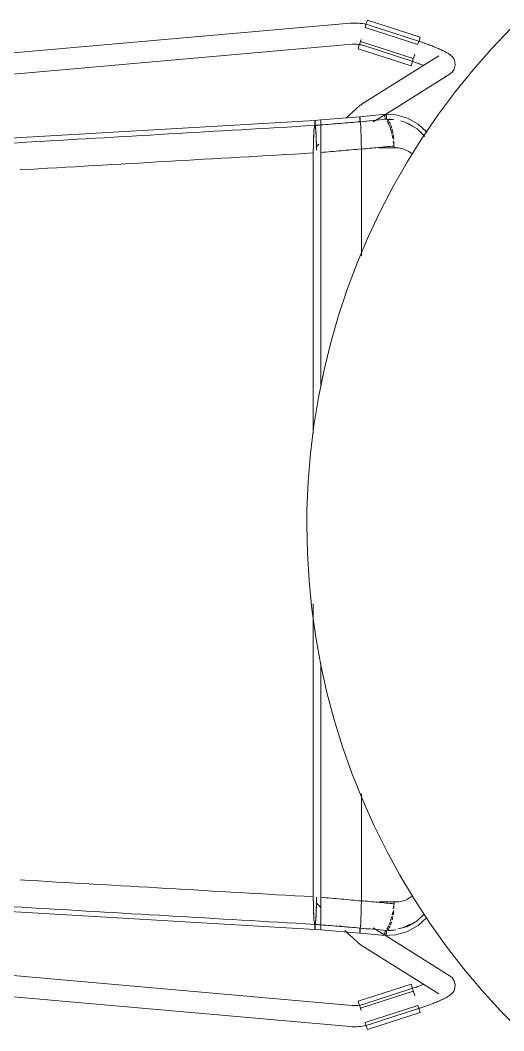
# Model space of a CAD drawing. Header units: millimetres. Extents: x 155927 to 295199, y -4084 to 97293.
# Drawn here: x 208250 to 208524, y 12019 to 12592 of the extents above; entities that cross this region are included whole.
import ezdxf

# ---------------------------------------------------------------- set-up
doc = ezdxf.new("R2010")
doc.units = ezdxf.units.MM
doc.header["$MEASUREMENT"] = 0
doc.layers.add('I-FURN', color=8, linetype='CONTINUOUS', lineweight=9)

msp = doc.modelspace()

# ---------------------------------------------------------------- linework, layer by layer
at = {"layer": 'I-FURN'}
for p, q in [((208437.05, 12590.59), (207993.72, 12551.64)), ((208437.1, 12590.6), (208437.05, 12590.59)), ((208438.24, 12590.67), (208437.1, 12590.6)), ((208439.38, 12590.7), (208438.24, 12590.67)), ((208440.52, 12590.69), (208439.38, 12590.7)), ((208441.66, 12590.62), (208440.52, 12590.69)), ((208442.8, 12590.52), (208441.66, 12590.62)), ((208443.93, 12590.36), (208442.8, 12590.52)), ((208445.05, 12590.17), (208443.93, 12590.36)), ((208446.17, 12589.92), (208445.05, 12590.17)), ((208445.42, 12588.26), (208475.43, 12578.57)), ((208445.46, 12588.38), (208446.1, 12590.35)), ((208446.1, 12590.35), (208446.73, 12592.31)), ((208447.28, 12589.64), (208446.17, 12589.92)), ((208446.73, 12592.31), (208476.74, 12582.62)), ((208448.37, 12589.31), (208447.28, 12589.64)), ((208475.18, 12580.59), (208448.37, 12589.31)), ((208528.42, 12587.81), (208517.37, 12576.23)), ((208476.74, 12582.62), (208476.11, 12580.66)), ((208013.6, 12541.34), (208438.1, 12578.64)), ((208438.1, 12578.64), (208438.76, 12578.68)), ((208438.76, 12578.68), (208439.42, 12578.7)), ((208439.42, 12578.7), (208440.08, 12578.69)), ((208440.08, 12578.69), (208440.74, 12578.66)), ((208440.74, 12578.66), (208441.4, 12578.6)), ((208441.4, 12578.6), (208442.06, 12578.51)), ((208441.51, 12576.15), (208442.14, 12578.1)), ((208441.51, 12576.15), (208471.52, 12566.46)), ((208442.06, 12578.51), (208442.71, 12578.4)), ((208442.14, 12578.1), (208442.78, 12580.07)), ((208442.71, 12578.4), (208443.36, 12578.26)), ((208472.83, 12570.5), (208442.82, 12580.19)), ((208442.85, 12580.29), (208443.23, 12581.45)), ((208443.36, 12578.26), (208444, 12578.09)), ((208444, 12578.09), (208444.63, 12577.9)), ((208444.63, 12577.9), (208444.66, 12577.89)), ((208444.66, 12577.89), (208471.47, 12569.18)), ((208475.64, 12580.44), (208475.18, 12580.59)), ((208476.11, 12580.66), (208475.47, 12578.69)), ((208476.38, 12580.2), (208475.64, 12580.44)), ((208477.11, 12579.95), (208476.38, 12580.2)), ((208477.85, 12579.7), (208477.11, 12579.95)), ((208478.57, 12579.45), (208477.85, 12579.7)), ((208479.3, 12579.2), (208478.57, 12579.45)), ((208480.01, 12578.95), (208479.3, 12579.2)), ((208480.72, 12578.69), (208480.01, 12578.95)), ((208481.42, 12578.44), (208480.72, 12578.69)), ((208482.11, 12578.18), (208481.42, 12578.44)), ((208482.78, 12577.93), (208482.11, 12578.18)), ((208483.45, 12577.68), (208482.78, 12577.93)), ((208484.1, 12577.42), (208483.45, 12577.68)), ((208484.74, 12577.17), (208484.1, 12577.42)), ((208485.37, 12576.92), (208484.74, 12577.17)), ((208485.98, 12576.67), (208485.37, 12576.92)), ((208486.57, 12576.42), (208485.98, 12576.67)), ((208487.15, 12576.18), (208486.57, 12576.42)), ((208487.72, 12575.94), (208487.15, 12576.18)), ((208517.37, 12576.23), (208506.81, 12564.22)), ((208487.33, 12572.1), (208443.75, 12544.8)), ((208472.94, 12570.87), (208473.66, 12573.08)), ((208488.26, 12575.7), (208487.72, 12575.94)), ((208488.79, 12575.46), (208488.26, 12575.7)), ((208489.3, 12575.22), (208488.79, 12575.46)), ((208489.79, 12574.99), (208489.3, 12575.22)), ((208490.26, 12574.76), (208489.79, 12574.99)), ((208490.72, 12574.53), (208490.26, 12574.76)), ((208491.16, 12574.3), (208490.72, 12574.53)), ((208491.58, 12574.07), (208491.16, 12574.3)), ((208491.99, 12573.84), (208491.58, 12574.07)), ((208492.39, 12573.61), (208491.99, 12573.84)), ((208492.79, 12573.36), (208492.39, 12573.61)), ((208493.17, 12573.11), (208492.79, 12573.36)), ((208493.56, 12572.83), (208493.17, 12573.11)), ((208493.97, 12572.52), (208493.56, 12572.83)), ((208494.39, 12572.15), (208493.97, 12572.52)), ((208494.86, 12571.68), (208494.39, 12572.15)), ((208495.38, 12571.06), (208494.86, 12571.68)), ((208495.94, 12570.14), (208495.38, 12571.06)), ((208471.8, 12569.07), (208471.47, 12569.18)), ((208472.15, 12568.41), (208471.52, 12566.46)), ((208472.49, 12568.85), (208471.8, 12569.07)), ((208472.79, 12570.39), (208472.15, 12568.41)), ((208473.18, 12568.62), (208472.49, 12568.85)), ((208473.87, 12568.38), (208473.18, 12568.62)), ((208474.55, 12568.15), (208473.87, 12568.38)), ((208475.22, 12567.91), (208474.55, 12568.15)), ((208475.89, 12567.68), (208475.22, 12567.91)), ((208476.54, 12567.44), (208475.89, 12567.68)), ((208477.19, 12567.21), (208476.54, 12567.44)), ((208477.83, 12566.97), (208477.19, 12567.21)), ((208478.45, 12566.74), (208477.83, 12566.97)), ((208496.46, 12568.76), (208495.94, 12570.14)), ((208496.05, 12564.56), (208496.64, 12566.79)), ((208496.64, 12566.79), (208496.46, 12568.76)), ((208456.94, 12538.9), (208493.7, 12561.93)), ((208494.83, 12562.83), (208493.7, 12561.93)), ((208494.83, 12562.83), (208496.05, 12564.56)), ((208506.81, 12564.22), (208496.73, 12551.79)), ((208496.73, 12551.79), (208487.15, 12538.97)), ((208440.3, 12541.98), (208439.96, 12541.68)), ((208440.62, 12542.26), (208440.3, 12541.98)), ((208440.93, 12542.54), (208440.62, 12542.26)), ((208441.22, 12542.79), (208440.93, 12542.54)), ((208441.5, 12543.04), (208441.22, 12542.79)), ((208441.77, 12543.27), (208441.5, 12543.04)), ((208442.02, 12543.48), (208441.77, 12543.27)), ((208442.26, 12543.68), (208442.02, 12543.48)), ((208442.49, 12543.87), (208442.26, 12543.68)), ((208442.72, 12544.05), (208442.49, 12543.87)), ((208442.94, 12544.23), (208442.72, 12544.05)), ((208443.17, 12544.4), (208442.94, 12544.23)), ((208443.42, 12544.58), (208443.17, 12544.4)), ((208443.75, 12544.8), (208443.42, 12544.58)), ((208442.48, 12537.55), (208420.28, 12535.72)), ((208435.44, 12537.52), (208434.97, 12537.08)), ((208435.9, 12537.95), (208435.44, 12537.52)), ((208436.36, 12538.37), (208435.9, 12537.95)), ((208436.8, 12538.79), (208436.36, 12538.37)), ((208437.24, 12539.19), (208436.8, 12538.79)), ((208437.66, 12539.58), (208437.24, 12539.19)), ((208438.08, 12539.96), (208437.66, 12539.58)), ((208438.48, 12540.33), (208438.08, 12539.96)), ((208438.87, 12540.69), (208438.48, 12540.33)), ((208439.25, 12541.03), (208438.87, 12540.69)), ((208439.61, 12541.36), (208439.25, 12541.03)), ((208439.96, 12541.68), (208439.61, 12541.36)), ((208442.39, 12536.62), (208442.38, 12536.17)), ((208442.38, 12536.17), (208442.39, 12536.62)), ((208442.38, 12536.17), (208442.38, 12535.68)), ((208442.38, 12535.68), (208442.38, 12536.17)), ((208442.41, 12537.01), (208442.39, 12536.62)), ((208442.39, 12536.62), (208442.41, 12537)), ((208442.43, 12537.3), (208442.41, 12537.01)), ((208442.41, 12537), (208442.43, 12537.29)), ((208442.46, 12537.49), (208442.43, 12537.3)), ((208442.43, 12537.29), (208442.46, 12537.48)), ((208442.48, 12537.55), (208442.46, 12537.49)), ((208442.46, 12537.48), (208442.48, 12537.55)), ((208456.97, 12538.97), (208442.48, 12537.55)), ((208442.48, 12537.55), (208442.51, 12537.48)), ((208442.51, 12537.48), (208442.48, 12537.55)), ((208442.53, 12537.29), (208442.51, 12537.48)), ((208442.55, 12537), (208442.53, 12537.29)), ((208442.53, 12537.29), (208442.55, 12536.99)), ((208442.57, 12536.61), (208442.55, 12537)), ((208442.55, 12536.99), (208442.57, 12536.61)), ((208442.58, 12536.16), (208442.57, 12536.61)), ((208442.57, 12536.61), (208442.58, 12536.15)), ((208442.59, 12535.67), (208442.58, 12536.16)), ((208442.58, 12536.15), (208442.59, 12535.66)), ((208450.12, 12534.63), (208456.57, 12538.67)), ((208456.08, 12538.85), (208462.99, 12538.56)), ((208462.99, 12538.56), (208469.51, 12536.69)), ((208469.51, 12536.69), (208475.52, 12533.3)), ((208487.15, 12538.97), (208478.1, 12525.78)), ((208416.92, 12535.45), (208085.01, 12516.16)), ((208416.61, 12531.72), (208416.42, 12529.97)), ((208416.82, 12532.61), (208416.61, 12531.72)), ((208416.82, 12534.07), (208416.81, 12533.58)), ((208416.81, 12533.58), (208416.81, 12533.08)), ((208416.81, 12533.08), (208416.82, 12532.61)), ((208416.83, 12534.52), (208416.82, 12534.07)), ((208416.85, 12534.9), (208416.83, 12534.52)), ((208416.87, 12535.19), (208416.85, 12534.9)), ((208416.89, 12535.38), (208416.87, 12535.19)), ((208416.92, 12535.45), (208416.89, 12535.38)), ((208416.92, 12535.45), (208420.28, 12535.72)), ((208416.95, 12535.38), (208416.92, 12535.45)), ((208416.98, 12535.19), (208416.95, 12535.38)), ((208417, 12534.89), (208416.98, 12535.19)), ((208417.02, 12534.51), (208417, 12534.89)), ((208417.03, 12534.06), (208417.02, 12534.51)), ((208417.02, 12532.6), (208417.03, 12533.07)), ((208417.23, 12531.7), (208417.02, 12532.6)), ((208417.03, 12533.57), (208417.03, 12534.06)), ((208417.03, 12533.07), (208417.03, 12533.57)), ((208417.42, 12529.95), (208417.23, 12531.7)), ((208420.25, 12530.23), (208420.26, 12531.98)), ((208420.26, 12531.98), (208420.25, 12530.23)), ((208420.27, 12534.78), (208420.28, 12535.17)), ((208420.28, 12535.17), (208420.27, 12534.79)), ((208420.27, 12534.79), (208420.27, 12534.34)), ((208420.27, 12534.33), (208420.27, 12534.78)), ((208420.27, 12534.34), (208420.27, 12533.84)), ((208420.27, 12533.84), (208420.27, 12534.33)), ((208420.27, 12533.34), (208420.27, 12533.84)), ((208420.27, 12533.84), (208420.27, 12533.35)), ((208420.27, 12533.35), (208420.27, 12532.88)), ((208420.27, 12532.88), (208420.27, 12533.34)), ((208420.28, 12535.65), (208420.28, 12535.72)), ((208420.28, 12535.72), (208420.28, 12535.65)), ((208420.28, 12535.66), (208420.28, 12535.72)), ((208420.28, 12535.72), (208420.28, 12535.65)), ((208420.29, 12535.18), (208420.29, 12535.47)), ((208420.29, 12535.46), (208420.29, 12535.17)), ((208420.29, 12534.79), (208420.29, 12535.18)), ((208420.29, 12535.17), (208420.29, 12534.79)), ((208420.29, 12534.79), (208420.29, 12534.34)), ((208420.29, 12534.34), (208420.29, 12534.79)), ((208420.29, 12534.34), (208420.29, 12533.85)), ((208420.29, 12533.85), (208420.29, 12534.34)), ((208420.29, 12533.85), (208420.29, 12533.35)), ((208420.29, 12533.35), (208420.29, 12533.85)), ((208420.29, 12533.35), (208420.29, 12532.88)), ((208420.29, 12532.88), (208420.29, 12533.35)), ((208420.29, 12532.88), (208420.3, 12531.99)), ((208420.3, 12532), (208420.29, 12532.88)), ((208420.32, 12530.25), (208420.3, 12532)), ((208420.3, 12531.99), (208420.32, 12530.25)), ((208442.38, 12535.18), (208442.39, 12534.71)), ((208442.39, 12534.71), (208442.38, 12535.18)), ((208442.57, 12534.7), (208442.58, 12535.17)), ((208442.58, 12535.17), (208442.57, 12534.7)), ((208442.57, 12534.7), (208442.77, 12533.81)), ((208442.77, 12533.81), (208442.57, 12534.7)), ((208442.58, 12535.17), (208442.59, 12535.67)), ((208442.59, 12535.66), (208442.58, 12535.17)), ((208442.77, 12533.81), (208442.94, 12532.09)), ((208442.95, 12532.07), (208442.77, 12533.81)), ((208442.95, 12532.07), (208443.1, 12529.64)), ((208443.1, 12529.59), (208442.95, 12532.07)), ((208469.11, 12533.98), (208474.94, 12530.62)), ((208474.94, 12530.62), (208479.45, 12526.31)), ((208475.52, 12533.3), (208480.67, 12528.56)), ((208416.26, 12527.47), (208416.13, 12524.34)), ((208416.42, 12529.97), (208416.26, 12527.47)), ((208417.59, 12527.46), (208417.42, 12529.95)), ((208417.71, 12524.34), (208417.59, 12527.46)), ((208420.23, 12527.73), (208420.25, 12530.23)), ((208420.25, 12530.23), (208420.23, 12527.73)), ((208420.23, 12524.6), (208420.23, 12527.73)), ((208420.23, 12527.73), (208420.23, 12524.61)), ((208420.33, 12527.75), (208420.32, 12530.25)), ((208420.32, 12530.24), (208420.33, 12527.75)), ((208420.34, 12524.61), (208420.33, 12527.75)), ((208420.33, 12527.74), (208420.34, 12524.61)), ((208420.34, 12524.61), (208420.34, 12521.05)), ((208420.34, 12521.05), (208420.34, 12524.61)), ((208443.1, 12529.6), (208443.21, 12526.56)), ((208443.21, 12526.49), (208443.1, 12529.59)), ((208443.21, 12526.5), (208443.28, 12523.06)), ((208443.28, 12523.06), (208443.21, 12526.49)), ((208478.1, 12525.78), (208469.58, 12512.24)), ((208416.06, 12520.78), (208416.03, 12516.99)), ((208416.13, 12524.34), (208416.06, 12520.78)), ((208419.2, 12521.95), (208417.67, 12520.48)), ((208417.79, 12520.79), (208417.71, 12524.34)), ((208417.81, 12518.53), (208417.79, 12520.79)), ((208420.22, 12517.27), (208420.22, 12521.05)), ((208420.22, 12521.05), (208420.22, 12517.27)), ((208420.34, 12517.26), (208420.34, 12521.05)), ((208420.34, 12521.04), (208420.34, 12517.26)), ((208443.31, 12519.2), (208443.29, 12522.96)), ((208443.29, 12522.96), (208443.31, 12519.32)), ((208443.31, 12458.71), (208443.31, 12519.2)), ((208443.31, 12519.2), (208443.31, 12458.71)), ((208463.11, 12519.91), (208453.35, 12519.91)), ((208461.86, 12520.9), (208461.86, 12519.85)), ((208416.03, 12516.99), (208416.03, 12357.89)), ((208416.03, 12357.89), (208416.03, 12516.99)), ((208420.34, 12517.26), (208420.34, 12384.26)), ((208420.34, 12384.26), (208420.34, 12517.26)), ((208469.58, 12512.24), (208461.61, 12498.37)), ((208461.61, 12498.37), (208454.19, 12484.19)), ((208454.19, 12484.19), (208447.36, 12469.73)), ((208447.36, 12469.73), (208441.1, 12455)), ((208441.1, 12455), (208435.44, 12440.04)), ((208435.44, 12440.04), (208430.39, 12424.86)), ((208430.39, 12424.86), (208425.94, 12409.49)), ((208425.94, 12409.49), (208422.11, 12393.95)), ((208422.11, 12393.95), (208418.91, 12378.28)), ((208418.91, 12378.28), (208416.34, 12362.49)), ((208416.34, 12362.49), (208414.39, 12346.61)), ((208414.39, 12346.61), (208413.09, 12330.66)), ((208413.09, 12330.66), (208412.43, 12314.68)), ((208412.43, 12314.68), (208412.33, 12306.04)), ((208412.33, 12306.04), (208412.65, 12290.05)), ((208412.65, 12290.05), (208413.61, 12274.08)), ((208413.61, 12274.08), (208415.21, 12258.16)), ((208416.03, 12261.36), (208416.03, 12095.09)), ((208416.03, 12095.09), (208416.03, 12261.36)), ((208415.21, 12258.16), (208417.44, 12242.31)), ((208417.44, 12242.31), (208420.31, 12226.57)), ((208420.31, 12226.57), (208423.8, 12210.96)), ((208420.34, 12227.65), (208420.34, 12094.83)), ((208420.34, 12094.83), (208420.34, 12227.65)), ((208423.8, 12210.96), (208427.91, 12195.5)), ((208427.91, 12195.5), (208432.64, 12180.21)), ((208432.64, 12180.21), (208437.97, 12165.13)), ((208437.97, 12165.13), (208443.91, 12150.27)), ((208443.31, 12092.88), (208443.31, 12153.44)), ((208443.31, 12153.44), (208443.31, 12092.88)), ((208443.91, 12150.27), (208450.43, 12135.67)), ((208450.43, 12135.67), (208457.53, 12121.33)), ((208457.53, 12121.33), (208465.2, 12107.29)), ((208465.2, 12107.29), (208473.43, 12093.57)), ((208416.92, 12076.64), (208085.01, 12095.92)), ((208416.03, 12095.09), (208416.06, 12091.31)), ((208417.79, 12091.3), (208417.82, 12094.98)), ((208420.34, 12094.83), (208420.34, 12091.04)), ((208420.34, 12091.04), (208420.34, 12094.83)), ((208416.06, 12091.31), (208416.13, 12087.74)), ((208417.67, 12091.6), (208420.34, 12089.03)), ((208417.71, 12087.75), (208417.79, 12091.3)), ((208420.23, 12087.48), (208420.22, 12091.04)), ((208420.22, 12091.03), (208420.23, 12087.48)), ((208420.34, 12091.04), (208420.34, 12087.47)), ((208420.34, 12087.47), (208420.34, 12091.04)), ((208443.28, 12089.03), (208443.21, 12085.59)), ((208443.21, 12085.59), (208443.28, 12089.02)), ((208443.29, 12089.12), (208443.31, 12092.88)), ((208443.31, 12092.76), (208443.29, 12089.12)), ((208453.35, 12092.18), (208463.11, 12092.18)), ((208461.86, 12092.23), (208461.86, 12091.18)), ((208473.43, 12093.57), (208482.2, 12080.18)), ((208416.13, 12087.74), (208416.26, 12084.61)), ((208416.26, 12084.61), (208416.42, 12082.11)), ((208417.42, 12082.13), (208417.59, 12084.63)), ((208417.59, 12084.63), (208417.71, 12087.75)), ((208420.25, 12081.86), (208420.23, 12084.36)), ((208420.23, 12084.35), (208420.25, 12081.85)), ((208420.33, 12084.34), (208420.32, 12081.84)), ((208420.32, 12081.83), (208420.33, 12084.34)), ((208420.34, 12087.47), (208420.33, 12084.34)), ((208420.33, 12084.34), (208420.34, 12087.47)), ((208443.1, 12082.49), (208443.21, 12085.59)), ((208443.21, 12085.52), (208443.1, 12082.49)), ((208474.94, 12081.47), (208479.16, 12085.49)), ((208475.52, 12078.78), (208480.52, 12083.39)), ((208416.42, 12082.11), (208416.61, 12080.36)), ((208416.61, 12080.36), (208416.82, 12079.47)), ((208416.82, 12079.47), (208416.81, 12079)), ((208416.81, 12079), (208416.81, 12078.5)), ((208416.81, 12078.5), (208416.82, 12078.01)), ((208416.82, 12078.01), (208416.83, 12077.56)), ((208416.83, 12077.56), (208416.85, 12077.18)), ((208417, 12077.19), (208417.02, 12077.57)), ((208417.02, 12079.48), (208417.23, 12080.38)), ((208417.03, 12079.01), (208417.02, 12079.48)), ((208417.02, 12077.57), (208417.03, 12078.02)), ((208417.03, 12078.51), (208417.03, 12079.01)), ((208417.03, 12078.02), (208417.03, 12078.51)), ((208417.23, 12080.38), (208417.42, 12082.13)), ((208420.26, 12080.11), (208420.25, 12081.86)), ((208420.25, 12081.85), (208420.26, 12080.1)), ((208420.27, 12078.74), (208420.27, 12079.21)), ((208420.27, 12079.21), (208420.27, 12078.74)), ((208420.27, 12078.24), (208420.27, 12078.74)), ((208420.27, 12078.74), (208420.27, 12078.24)), ((208420.27, 12077.75), (208420.27, 12078.24)), ((208420.27, 12078.24), (208420.27, 12077.75)), ((208420.27, 12077.3), (208420.27, 12077.75)), ((208420.27, 12077.75), (208420.27, 12077.3)), ((208420.3, 12080.09), (208420.29, 12079.2)), ((208420.29, 12079.2), (208420.3, 12080.09)), ((208420.29, 12079.2), (208420.29, 12078.73)), ((208420.29, 12078.73), (208420.29, 12079.2)), ((208420.29, 12078.73), (208420.29, 12078.23)), ((208420.29, 12078.23), (208420.29, 12078.73)), ((208420.29, 12078.23), (208420.29, 12077.74)), ((208420.29, 12077.74), (208420.29, 12078.23)), ((208420.29, 12077.74), (208420.29, 12077.29)), ((208420.29, 12077.29), (208420.29, 12077.74)), ((208420.32, 12081.83), (208420.3, 12080.09)), ((208420.3, 12080.09), (208420.32, 12081.83)), ((208431.52, 12078.27), (208431.02, 12078.75)), ((208442.77, 12078.27), (208442.57, 12077.39)), ((208442.57, 12077.38), (208442.77, 12078.27)), ((208442.77, 12078.27), (208442.95, 12080.01)), ((208442.94, 12079.99), (208442.77, 12078.27)), ((208442.95, 12080.01), (208443.1, 12082.49)), ((208443.1, 12082.45), (208442.95, 12080.01)), ((208469.11, 12078.1), (208474.94, 12081.47)), ((208469.51, 12075.39), (208475.52, 12078.78)), ((208482.2, 12080.18), (208491.49, 12067.16)), ((208416.85, 12077.18), (208416.87, 12076.89)), ((208416.87, 12076.89), (208416.89, 12076.7)), ((208416.89, 12076.7), (208416.92, 12076.64)), ((208416.92, 12076.64), (208416.95, 12076.7)), ((208416.92, 12076.63), (208420.28, 12076.37)), ((208416.95, 12076.7), (208416.98, 12076.89)), ((208416.98, 12076.89), (208417, 12077.19)), ((208420.28, 12076.92), (208420.27, 12077.3)), ((208420.27, 12077.3), (208420.28, 12076.91)), ((208420.28, 12076.62), (208420.28, 12076.92)), ((208420.28, 12076.91), (208420.28, 12076.62)), ((208420.29, 12076.62), (208420.28, 12076.43)), ((208420.28, 12076.43), (208420.28, 12076.62)), ((208420.28, 12076.62), (208420.28, 12076.43)), ((208420.28, 12076.43), (208420.29, 12076.61)), ((208420.28, 12076.43), (208420.28, 12076.37)), ((208420.28, 12076.37), (208420.28, 12076.43)), ((208420.28, 12076.43), (208420.28, 12076.36)), ((208420.28, 12076.36), (208420.28, 12076.43)), ((208442.48, 12074.54), (208420.28, 12076.36)), ((208420.29, 12077.29), (208420.29, 12076.91)), ((208420.29, 12076.91), (208420.29, 12077.29)), ((208420.29, 12076.91), (208420.29, 12076.62)), ((208420.29, 12076.61), (208420.29, 12076.91)), ((208434.49, 12075.45), (208434.01, 12075.91)), ((208434.97, 12075), (208434.49, 12075.45)), ((208435.44, 12074.56), (208434.97, 12075)), ((208435.9, 12074.13), (208435.44, 12074.56)), ((208436.36, 12073.71), (208435.9, 12074.13)), ((208436.8, 12073.29), (208436.36, 12073.71)), ((208437.24, 12072.89), (208436.8, 12073.29)), ((208437.66, 12072.5), (208437.24, 12072.89)), ((208438.08, 12072.12), (208437.66, 12072.5)), ((208438.48, 12071.75), (208438.08, 12072.12)), ((208438.87, 12071.4), (208438.48, 12071.75)), ((208442.39, 12077.37), (208442.38, 12076.9)), ((208442.38, 12076.9), (208442.39, 12077.37)), ((208442.38, 12076.9), (208442.38, 12076.4)), ((208442.38, 12076.4), (208442.38, 12076.9)), ((208442.38, 12076.4), (208442.38, 12075.91)), ((208442.38, 12075.91), (208442.38, 12076.4)), ((208442.38, 12075.91), (208442.39, 12075.46)), ((208442.39, 12075.46), (208442.38, 12075.91)), ((208442.41, 12075.08), (208442.43, 12074.78)), ((208442.43, 12074.79), (208442.41, 12075.08)), ((208442.46, 12074.6), (208442.43, 12074.79)), ((208442.43, 12074.78), (208442.46, 12074.6)), ((208442.46, 12074.6), (208442.48, 12074.53)), ((208442.48, 12074.54), (208442.46, 12074.6)), ((208442.51, 12074.61), (208442.48, 12074.54)), ((208442.48, 12074.53), (208442.51, 12074.6)), ((208456.97, 12073.11), (208442.48, 12074.53)), ((208442.51, 12074.6), (208442.53, 12074.79)), ((208442.53, 12074.79), (208442.55, 12075.09)), ((208442.55, 12075.09), (208442.53, 12074.8)), ((208442.57, 12075.48), (208442.55, 12075.09)), ((208442.55, 12075.09), (208442.57, 12075.47)), ((208442.57, 12077.39), (208442.58, 12076.92)), ((208442.58, 12076.91), (208442.57, 12077.38)), ((208442.58, 12075.93), (208442.57, 12075.48)), ((208442.57, 12075.47), (208442.58, 12075.92)), ((208442.58, 12076.92), (208442.59, 12076.42)), ((208442.59, 12076.42), (208442.58, 12076.91)), ((208442.58, 12075.92), (208442.59, 12076.42)), ((208442.59, 12076.42), (208442.58, 12075.93)), ((208456.57, 12073.41), (208450.12, 12077.45)), ((208456.08, 12073.23), (208462.99, 12073.52)), ((208493.7, 12050.15), (208456.94, 12073.18)), ((208462.99, 12073.52), (208469.51, 12075.39)), ((208438.1, 12033.45), (208013.75, 12070.73)), ((208439.25, 12071.05), (208438.87, 12071.4)), ((208439.61, 12070.72), (208439.25, 12071.05)), ((208439.96, 12070.41), (208439.61, 12070.72)), ((208440.3, 12070.11), (208439.96, 12070.41)), ((208440.62, 12069.82), (208440.3, 12070.11)), ((208440.93, 12069.55), (208440.62, 12069.82)), ((208441.22, 12069.29), (208440.93, 12069.55)), ((208441.5, 12069.05), (208441.22, 12069.29)), ((208441.77, 12068.82), (208441.5, 12069.05)), ((208442.02, 12068.6), (208441.77, 12068.82)), ((208442.26, 12068.4), (208442.02, 12068.6)), ((208442.49, 12068.21), (208442.26, 12068.4)), ((208442.72, 12068.03), (208442.49, 12068.21)), ((208442.94, 12067.86), (208442.72, 12068.03)), ((208443.17, 12067.68), (208442.94, 12067.86)), ((208443.42, 12067.5), (208443.17, 12067.68)), ((208443.75, 12067.28), (208443.42, 12067.5)), ((208443.75, 12067.28), (208487.33, 12039.98)), ((208491.49, 12067.16), (208501.3, 12054.52)), ((207993.72, 12060.44), (208437.05, 12021.49)), ((208494.83, 12049.25), (208493.7, 12050.15)), ((208494.83, 12049.25), (208496.05, 12047.52)), ((208501.3, 12054.52), (208511.61, 12042.29)), ((208471.52, 12045.62), (208441.51, 12035.93)), ((208471.52, 12045.62), (208472.15, 12043.67)), ((208472.49, 12043.24), (208471.8, 12043.01)), ((208472.15, 12043.67), (208472.79, 12041.7)), ((208473.18, 12043.47), (208472.49, 12043.24)), ((208473.87, 12043.7), (208473.18, 12043.47)), ((208474.55, 12043.93), (208473.87, 12043.7)), ((208475.22, 12044.17), (208474.55, 12043.93)), ((208475.89, 12044.4), (208475.22, 12044.17)), ((208476.54, 12044.64), (208475.89, 12044.4)), ((208477.19, 12044.87), (208476.54, 12044.64)), ((208477.83, 12045.11), (208477.19, 12044.87)), ((208478.45, 12045.34), (208477.83, 12045.11)), ((208496.46, 12043.32), (208495.94, 12041.94)), ((208496.05, 12047.52), (208496.64, 12045.3)), ((208496.64, 12045.3), (208496.46, 12043.32)), ((208442.82, 12031.89), (208472.83, 12041.58)), ((208471.47, 12042.9), (208444.65, 12034.19)), ((208471.8, 12043.01), (208471.47, 12042.9)), ((208473.66, 12039), (208472.86, 12041.48)), ((208490.72, 12037.55), (208490.26, 12037.32)), ((208491.16, 12037.78), (208490.72, 12037.55)), ((208491.58, 12038.01), (208491.16, 12037.78)), ((208491.99, 12038.24), (208491.58, 12038.01)), ((208492.39, 12038.48), (208491.99, 12038.24)), ((208492.79, 12038.72), (208492.39, 12038.48)), ((208493.17, 12038.98), (208492.79, 12038.72)), ((208493.56, 12039.25), (208493.17, 12038.98)), ((208493.97, 12039.57), (208493.56, 12039.25)), ((208494.39, 12039.93), (208493.97, 12039.57)), ((208494.86, 12040.4), (208494.39, 12039.93)), ((208495.38, 12041.03), (208494.86, 12040.4)), ((208495.94, 12041.94), (208495.38, 12041.03)), ((208511.61, 12042.29), (208522.4, 12030.47)), ((208438.12, 12033.44), (208438.1, 12033.44)), ((208438.78, 12033.4), (208438.12, 12033.44)), ((208439.44, 12033.38), (208438.78, 12033.4)), ((208440.1, 12033.39), (208439.44, 12033.38)), ((208440.77, 12033.43), (208440.1, 12033.39)), ((208441.42, 12033.49), (208440.77, 12033.43)), ((208442.08, 12033.58), (208441.42, 12033.49)), ((208442.14, 12033.98), (208441.51, 12035.93)), ((208442.73, 12033.69), (208442.08, 12033.58)), ((208442.78, 12032.01), (208442.14, 12033.98)), ((208443.38, 12033.83), (208442.73, 12033.69)), ((208443.23, 12030.63), (208442.85, 12031.79)), ((208444.02, 12034), (208443.38, 12033.83)), ((208444.65, 12034.19), (208444.02, 12034)), ((208475.43, 12033.51), (208445.42, 12023.82)), ((208475.64, 12031.64), (208475.18, 12031.49)), ((208475.47, 12033.39), (208476.11, 12031.42)), ((208476.38, 12031.88), (208475.64, 12031.64)), ((208477.11, 12032.13), (208476.38, 12031.88)), ((208477.85, 12032.38), (208477.11, 12032.13)), ((208478.57, 12032.63), (208477.85, 12032.38)), ((208479.3, 12032.88), (208478.57, 12032.63)), ((208480.01, 12033.13), (208479.3, 12032.88)), ((208480.72, 12033.39), (208480.01, 12033.13)), ((208481.42, 12033.64), (208480.72, 12033.39)), ((208482.11, 12033.9), (208481.42, 12033.64)), ((208482.78, 12034.15), (208482.11, 12033.9)), ((208483.45, 12034.41), (208482.78, 12034.15)), ((208484.1, 12034.66), (208483.45, 12034.41)), ((208484.74, 12034.91), (208484.1, 12034.66)), ((208485.37, 12035.16), (208484.74, 12034.91)), ((208485.98, 12035.41), (208485.37, 12035.16)), ((208486.57, 12035.66), (208485.98, 12035.41)), ((208487.15, 12035.9), (208486.57, 12035.66)), ((208487.72, 12036.15), (208487.15, 12035.9)), ((208488.26, 12036.39), (208487.72, 12036.15)), ((208488.79, 12036.62), (208488.26, 12036.39)), ((208489.3, 12036.86), (208488.79, 12036.62)), ((208489.79, 12037.09), (208489.3, 12036.86)), ((208490.26, 12037.32), (208489.79, 12037.09)), ((208476.74, 12029.47), (208446.73, 12019.78)), ((208448.36, 12022.78), (208475.18, 12031.49)), ((208476.11, 12031.42), (208476.74, 12029.47)), ((208522.4, 12030.47), (208533.65, 12019.1)), ((208437.05, 12021.49), (208438.19, 12021.41)), ((208438.19, 12021.41), (208439.33, 12021.38)), ((208439.33, 12021.38), (208440.47, 12021.4)), ((208440.47, 12021.4), (208441.61, 12021.46)), ((208441.61, 12021.46), (208442.75, 12021.56)), ((208442.75, 12021.56), (208443.88, 12021.71)), ((208443.88, 12021.71), (208445, 12021.91)), ((208445, 12021.91), (208446.12, 12022.15)), ((208446.1, 12021.73), (208445.46, 12023.7)), ((208446.73, 12019.78), (208446.1, 12021.73)), ((208446.12, 12022.15), (208447.23, 12022.43)), ((208447.23, 12022.43), (208448.32, 12022.76)), ((208448.32, 12022.76), (208448.36, 12022.78))]:
    msp.add_line(p, q, dxfattribs=at)
for points in [[(208457.53, 12536.14), (208455.09, 12535.9), (208450.14, 12535.42), (208445.1, 12534.94), (208442.57, 12534.7)], [(208457.53, 12536.14), (208457.92, 12535.99), (208458.67, 12535.43), (208459.37, 12534.28), (208459.7, 12533.59)], [(208460.31, 12535.99), (208459.66, 12536.05), (208459.01, 12536.06), (208458.36, 12536.05)], [(208459.06, 12536.1), (208459.89, 12536.09), (208460.71, 12536.05), (208461.53, 12535.97)], [(208084.82, 12513.29), (208140.06, 12516.51), (208250.66, 12522.95), (208361.42, 12529.39), (208416.82, 12532.61)], [(208420.29, 12532.88), (208419.71, 12532.84), (208418.56, 12532.75), (208417.4, 12532.66), (208416.82, 12532.61)], [(208420.27, 12532.88), (208419.73, 12532.83), (208418.65, 12532.74), (208417.56, 12532.65), (208417.02, 12532.61)], [(208420.29, 12532.88), (208424.01, 12533.19), (208431.44, 12533.79), (208438.87, 12534.39), (208442.57, 12534.7)], [(208426.6, 12533.4), (208427.01, 12533.43), (208427.42, 12533.47), (208427.83, 12533.5)], [(208431.44, 12533.8), (208435.09, 12534.1), (208438.74, 12534.41), (208442.39, 12534.71)], [(208449.47, 12535.42), (208447.13, 12535.18), (208444.76, 12534.95), (208442.39, 12534.71)], [(208458.84, 12533.55), (208458.53, 12534.19), (208458.21, 12534.58), (208457.89, 12534.91)], [(208459.8, 12531.13), (208459.54, 12531.94), (208459.25, 12532.75), (208458.96, 12533.31)], [(208459.9, 12533.14), (208460.14, 12532.55), (208460.38, 12531.89), (208460.58, 12531.16)], [(208460.65, 12528.09), (208460.43, 12529.01), (208460.2, 12529.95), (208459.96, 12530.8)], [(208460.76, 12530.48), (208460.95, 12529.74), (208461.11, 12528.94), (208461.26, 12528.11)], [(208461.18, 12525.43), (208461.07, 12526.11), (208460.94, 12526.76), (208460.8, 12527.42)], [(208461.4, 12527.25), (208461.52, 12526.4), (208461.64, 12525.53), (208461.7, 12524.62)], [(208431.84, 12518.29), (208435.66, 12518.63), (208439.49, 12518.98), (208443.31, 12519.32)], [(208461.86, 12520.9), (208458.84, 12520.64), (208452.7, 12520.1), (208446.45, 12519.51), (208443.31, 12519.2)], [(208461.63, 12522.31), (208461.57, 12522.79), (208461.51, 12523.26), (208461.45, 12523.72)], [(208461.77, 12523.69), (208461.82, 12522.78), (208461.86, 12521.85), (208461.86, 12520.9)], [(208461.86, 12519.85), (208462.37, 12519.9), (208462.88, 12519.92), (208463.39, 12519.91)], [(208249.54, 12507.41), (208305, 12510.6), (208360.5, 12513.8), (208416.03, 12516.99)], [(208420.34, 12517.26), (208424.18, 12517.6), (208428.01, 12517.94), (208431.84, 12518.29)], [(208471.75, 12516.74), (208471.8, 12516.7), (208471.84, 12516.67), (208471.89, 12516.63)], [(208416.03, 12095.09), (208360.5, 12098.29), (208304.97, 12101.48), (208249.54, 12104.68)], [(208084.82, 12098.79), (208140.06, 12095.57), (208250.66, 12089.13), (208361.42, 12082.69), (208416.82, 12079.47)], [(208431.84, 12093.79), (208428.01, 12094.14), (208424.18, 12094.48), (208420.34, 12094.83)], [(208443.31, 12092.76), (208439.49, 12093.11), (208435.67, 12093.45), (208431.84, 12093.79)], [(208461.86, 12091.18), (208458.84, 12091.44), (208452.7, 12091.99), (208446.45, 12092.58), (208443.31, 12092.88)], [(208461.45, 12088.35), (208461.51, 12088.82), (208461.57, 12089.29), (208461.62, 12089.77)], [(208461.86, 12091.18), (208461.86, 12090.24), (208461.82, 12089.31), (208461.77, 12088.4)], [(208463.38, 12092.18), (208462.88, 12092.17), (208462.37, 12092.19), (208461.86, 12092.23)], [(208459.95, 12081.4), (208460.2, 12082.2), (208460.43, 12083.08), (208460.65, 12084)], [(208460.8, 12084.66), (208460.94, 12085.31), (208461.08, 12085.97), (208461.2, 12086.66)], [(208461.26, 12083.98), (208461.15, 12083.32), (208461.02, 12082.68), (208460.88, 12082.07)], [(208461.7, 12087.47), (208461.62, 12086.57), (208461.52, 12085.68), (208461.4, 12084.83)], [(208420.29, 12079.2), (208419.71, 12079.25), (208418.56, 12079.34), (208417.4, 12079.43), (208416.82, 12079.47)], [(208417.02, 12079.48), (208417.04, 12078.88), (208417.04, 12077.38), (208416.96, 12076.63), (208416.92, 12076.63)], [(208420.27, 12079.21), (208419.73, 12079.25), (208418.65, 12079.34), (208417.56, 12079.43), (208417.02, 12079.48)], [(208420.29, 12079.2), (208424.01, 12078.9), (208431.44, 12078.29), (208438.87, 12077.69), (208442.57, 12077.39)], [(208459.7, 12078.5), (208459.37, 12077.8), (208458.67, 12076.66), (208457.92, 12076.09), (208457.53, 12075.95)], [(208457.88, 12076.96), (208458.21, 12077.37), (208458.53, 12077.89), (208458.84, 12078.53)], [(208458.96, 12078.78), (208459.25, 12079.41), (208459.53, 12080.16), (208459.79, 12080.98)], [(208460.58, 12080.93), (208460.38, 12080.2), (208460.14, 12079.56), (208459.9, 12078.96)], [(208457.53, 12075.95), (208455.09, 12076.19), (208450.14, 12076.67), (208445.1, 12077.14), (208442.57, 12077.38)], [(208449.47, 12076.67), (208447.19, 12076.89), (208444.89, 12077.12), (208442.58, 12077.35)], [(208456.23, 12073.3), (208456.27, 12073.34), (208456.36, 12073.46), (208456.5, 12073.76), (208456.61, 12074.14), (208456.71, 12074.6), (208456.77, 12075.09), (208456.81, 12075.59), (208456.8, 12075.9), (208456.8, 12076.05)], [(208458.36, 12075.99), (208459.26, 12076.01), (208460.16, 12076.06), (208461.05, 12076.17)], [(208462.81, 12076.29), (208461.58, 12076.1), (208460.32, 12076.06), (208459.06, 12076.06)]]:
    msp.add_open_spline(points, degree=3, dxfattribs=at)
for points, knots in [([(208456.8, 12536.03), (208456.81, 12536.26), (208456.8, 12536.74), (208456.71, 12537.49), (208456.56, 12538.16), (208456.39, 12538.59), (208456.27, 12538.75), (208456.23, 12538.79)], [-1, -1, -1, -1, -0.90625, -0.8125, -0.71875, -0.625, -0.5625, -0.5625, -0.5625, -0.5625]), ([(208457.12, 12538.92), (208457.14, 12538.91), (208457.19, 12538.86), (208457.27, 12538.75), (208457.37, 12538.56), (208457.47, 12538.24), (208457.54, 12537.85), (208457.58, 12537.49), (208457.6, 12537.11), (208457.59, 12536.67), (208457.56, 12536.31), (208457.53, 12536.14)], [0.5555556, 0.5555556, 0.5555556, 0.5555556, 0.5833333, 0.6180556, 0.6527778, 0.7222222, 0.7916667, 0.8263889, 0.8611111, 0.9305556, 1, 1, 1, 1]), ([(208416.03, 12516.99), (208416.03, 12518.27), (208416.05, 12520.82), (208416.12, 12524.42), (208416.25, 12527.59), (208416.47, 12530.95), (208416.68, 12532.33), (208416.82, 12532.61)], [-1, -1, -1, -1, -0.833333, -0.666667, -0.5, -0.333333, 0, 0, 0, 0]), ([(208416.82, 12532.61), (208416.82, 12532.84), (208416.81, 12533.33), (208416.81, 12533.96), (208416.82, 12534.42), (208416.84, 12534.84), (208416.87, 12535.29), (208416.9, 12535.45), (208416.92, 12535.45)], [-1, -1, -1, -1, -0.90625, -0.8125, -0.765625, -0.71875, -0.625, -0.501507, -0.501507, -0.501507, -0.501507]), ([(208416.92, 12535.45), (208416.94, 12535.45), (208416.97, 12535.31), (208417, 12534.91), (208417.02, 12534.53), (208417.03, 12534.07), (208417.03, 12533.57), (208417.03, 12533.07), (208417.03, 12532.75), (208417.02, 12532.61)], [-0.5, -0.5, -0.5, -0.5, -0.375, -0.3125, -0.25, -0.1875, -0.125, -0.0625, 0, 0, 0, 0]), ([(208417.02, 12532.61), (208417.17, 12532.32), (208417.37, 12530.92), (208417.59, 12527.57), (208417.72, 12524.41), (208417.79, 12521.3), (208417.81, 12519.29), (208417.81, 12518.53)], [-1, -1, -1, -1, -0.6666667, -0.5, -0.3333333, -0.1666667, -0.0664381, -0.0664381, -0.0664381, -0.0664381]), ([(208465.79, 12535.15), (208467.32, 12534.72), (208469.72, 12533.84), (208471.92, 12532.56), (208472.73, 12532.03)], [-0.7815705, -0.7815705, -0.7815705, -0.7815705, -0.6666667, -0.5975811, -0.5975811, -0.5975811, -0.5975811]), ([(208461.86, 12519.85), (208464.25, 12520.07), (208467.85, 12519.44), (208470.85, 12517.51), (208471.76, 12516.74)], [0, 0, 0, 0, 0.3333333, 0.5, 0.5, 0.5, 0.5]), ([(208416.82, 12079.47), (208416.68, 12079.75), (208416.47, 12081.13), (208416.25, 12084.49), (208416.12, 12087.66), (208416.05, 12091.27), (208416.03, 12093.81), (208416.03, 12095.09)], [-1, -1, -1, -1, -0.666667, -0.5, -0.333333, -0.166667, 0, 0, 0, 0]), ([(208417.82, 12094.98), (208417.81, 12092.46), (208417.76, 12088.7), (208417.59, 12084.51), (208417.37, 12081.16), (208417.17, 12079.77), (208417.02, 12079.48)], [-0.996036, -0.996036, -0.996036, -0.996036, -0.6666667, -0.5, -0.3333333, 0, 0, 0, 0]), ([(208471.76, 12095.34), (208470.85, 12094.58), (208467.85, 12092.65), (208464.25, 12092.02), (208461.86, 12092.23)], [0.5, 0.5, 0.5, 0.5, 0.6666667, 1, 1, 1, 1]), ([(208416.92, 12076.63), (208416.9, 12076.63), (208416.88, 12076.77), (208416.84, 12077.16), (208416.83, 12077.55), (208416.82, 12078), (208416.81, 12078.5), (208416.81, 12079), (208416.82, 12079.32), (208416.82, 12079.47)], [-0.498493, -0.498493, -0.498493, -0.498493, -0.375, -0.3125, -0.25, -0.1875, -0.125, -0.0625, 0, 0, 0, 0]), ([(208420.27, 12079.21), (208423.96, 12078.9), (208429.3, 12078.46), (208434.63, 12078.02), (208436.28, 12077.88)], [0, 0, 0, 0, 0.5, 0.7233886, 0.7233886, 0.7233886, 0.7233886]), ([(208472.99, 12080.15), (208472.1, 12079.59), (208469.28, 12077.92), (208466.17, 12077.31), (208464.03, 12077.02)], [0.591443, 0.591443, 0.591443, 0.591443, 0.6666667, 0.8236682, 0.8236682, 0.8236682, 0.8236682]), ([(208465.81, 12077.23), (208466.92, 12077.59), (208468.65, 12078.26), (208470.27, 12079.15), (208470.84, 12079.5)], [0.2470525, 0.2470525, 0.2470525, 0.2470525, 0.3333333, 0.3824546, 0.3824546, 0.3824546, 0.3824546]), ([(208457.53, 12075.95), (208457.55, 12075.81), (208457.58, 12075.52), (208457.6, 12075.1), (208457.59, 12074.72), (208457.56, 12074.43), (208457.53, 12074.16), (208457.48, 12073.91), (208457.42, 12073.69), (208457.35, 12073.49), (208457.25, 12073.3), (208457.17, 12073.19), (208457.12, 12073.16)], [0, 0, 0, 0, 0.0555556, 0.1111111, 0.1666667, 0.1944444, 0.2222222, 0.2777778, 0.3055556, 0.3333333, 0.3888889, 0.4444444, 0.4444444, 0.4444444, 0.4444444])]:
    msp.add_open_spline(points, degree=3, knots=knots, dxfattribs=at)

doc.saveas('drawing.dxf')
